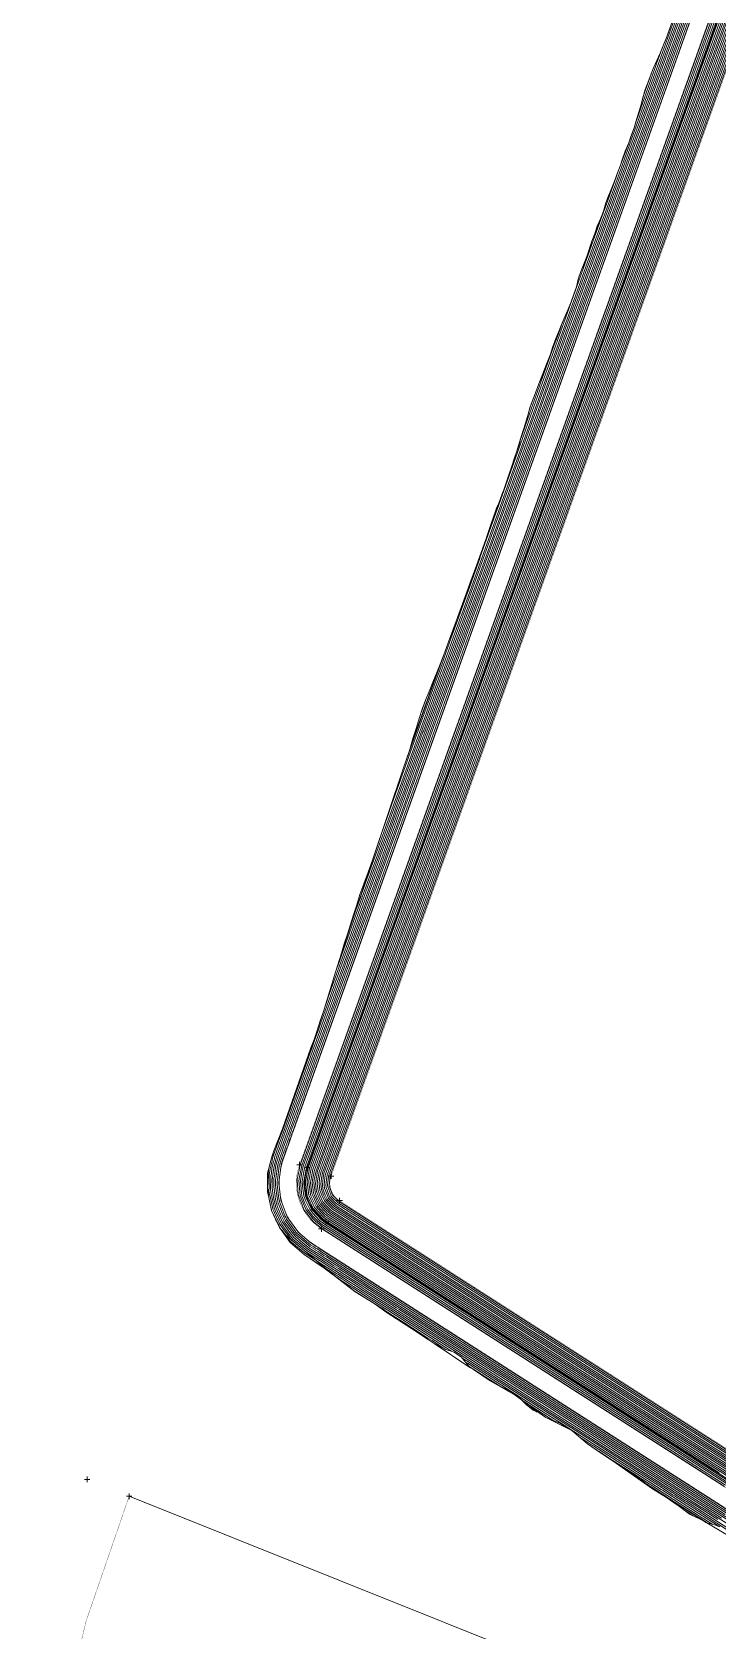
# Model space of a CAD drawing. Extents: x 358458 to 361663, y 818350 to 821723.
# Drawn here: x 359884 to 360128, y 820400 to 820968 of the extents above; entities that cross this region are included whole.
import ezdxf

# ---------------------------------------------------------------- set-up
doc = ezdxf.new("R2010")
doc.units = 0
doc.header["$MEASUREMENT"] = 0
doc.linetypes.add('solid', pattern=[0])
for name, color, linetype, lineweight in [('DAM 1', 7, 'solid', 9), ('DAM FOOTPRINT', 7, 'solid', 9), ('DESIGN_Contours', 7, 'solid', 18), ('PIVOT10', 96, 'solid', 9), ('WATER LEVEL STRING', 7, 'solid', 9)]:
    doc.layers.add(name, color=color, linetype=linetype, lineweight=lineweight)

# ---------------------------------------------------------------- blocks, each defined once
blk = doc.blocks.new('CCAD_POINT_CROSS')
at = {"linetype": 'solid'}
for p, q in [((-1, 0), (1, 0)), ((0, -1), (0, 1))]:
    blk.add_line(p, q, dxfattribs=at)
for tag in ['POINT_NUMBER', 'POINT_CODE', 'POINT_HEIGHT']:
    blk.add_attdef(tag, (0, 0), '', height=1)

msp = doc.modelspace()

# ---------------------------------------------------------------- linework, layer by layer
at = {"layer": 'DAM 1', "color": 7, "linetype": 'solid', "lineweight": 9, "const_width": 0.1, "elevation": 198.7}
for points in [[(360368.61, 821539.87), (360465.78, 821285.96), (360156.62, 820426.67), (359983.96, 820537.36, -0.3492), (359973.77, 820567.23), (360321.06, 821539.34, -0.696308), (360368.61, 821539.87)], [(360326.71, 821537.32), (359979.42, 820565.21, 0.3492), (359987.2, 820542.41), (360130.33, 820450.65, 0.481673), (360158.98, 820460.39), (360454.49, 821281.76, 0.179606), (360454.35, 821295.68), (360361.89, 821537.3, 0.696589), (360326.71, 821537.32)]]:
    msp.add_lwpolyline(points, format="xyb", dxfattribs=at)
at = {"layer": 'DAM 1', "color": 7, "lineweight": 0}
for p in [(359979.42, 820565.21, 198.7), (359987.2, 820542.41, 198.7)]:
    msp.add_point(p, dxfattribs=at)
at = {"layer": 'DAM FOOTPRINT', "color": 7, "linetype": 'solid', "lineweight": 9, "const_width": 0.1, "elevation": 196.62}
msp.add_lwpolyline([(360132.63, 820432.79), (360122.9, 820438.58), (360109.76, 820446.94), (360104.8, 820450.03), (360092.09, 820458.96), (360086.06, 820463.05), (360081.78, 820466.04), (360076.19, 820470.78), (360066.95, 820475.38), (360056.04, 820483.3), (360047.16, 820488.34), (360041.23, 820492.44), (360039.99, 820493.09), (360027.27, 820501.69), (360020.88, 820505.88), (360010.51, 820512.55), (360005.99, 820515.84), (359999.25, 820519.99), (359991.91, 820525.68), (359973.85, 820540.75), (359972.32, 820542.94), (359969.49, 820549.02), (359968.47, 820553.57), (359968.02, 820556.99), (359968.4, 820563.53), (359969.22, 820566.79), (359970.33, 820570.22), (359971.84, 820574.04), (359973.43, 820578.05), (359984.61, 820609.76), (359987.92, 820619.72), (359992.23, 820633.65), (359994.28, 820640.43), (360016.31, 820706.41), (360032.38, 820751.12), (360035.09, 820758.5), (360042.31, 820778.26), (360051.98, 820805.23), (360056.57, 820818.63), (360058.11, 820823.73), (360059.68, 820828.94), (360060.71, 820832.18), (360061.21, 820834.32), (360063.28, 820839.7), (360064.5, 820842.88), (360067.46, 820850.46), (360068.64, 820853.5), (360069.25, 820855.85), (360071.48, 820861.26), (360073.73, 820866.69), (360074.86, 820869.47), (360075.94, 820872.05), (360077.79, 820877.43), (360078.41, 820880.13), (360079.43, 820882.84), (360081.49, 820888.23), (360083.3, 820893.65), (360084.38, 820896.41), (360087.38, 820904.35), (360088.23, 820907.22), (360090.4, 820912.59), (360091.31, 820915.02), (360096.37, 820928.59), (360098.28, 820933.88), (360100.61, 820941.4), (360102.25, 820947.6), (360103.13, 820949.93), (360105.21, 820955.24), (360107.52, 820960.45), (360109.67, 820965.7), (360112.93, 820974.55)], dxfattribs=at)
at = {"layer": 'DAM FOOTPRINT', "color": 7, "linetype": 'solid', "lineweight": 9}
for points in [[(360112.93, 820974.55), (360109.67, 820965.7), (360107.52, 820960.45), (360105.21, 820955.24), (360103.13, 820949.93), (360102.25, 820947.6), (360100.61, 820941.4), (360098.28, 820933.88), (360096.37, 820928.59), (360091.31, 820915.02), (360090.4, 820912.59), (360088.23, 820907.22), (360087.38, 820904.35), (360084.38, 820896.41), (360083.3, 820893.65), (360081.49, 820888.23), (360079.43, 820882.84), (360078.41, 820880.13), (360077.79, 820877.43), (360075.94, 820872.05), (360074.86, 820869.47), (360073.73, 820866.69), (360071.48, 820861.26), (360069.25, 820855.85), (360068.64, 820853.5), (360067.46, 820850.46), (360064.5, 820842.88), (360063.28, 820839.7), (360061.21, 820834.32), (360060.71, 820832.18), (360059.68, 820828.94), (360058.11, 820823.73), (360056.57, 820818.63), (360051.98, 820805.23), (360042.31, 820778.26), (360035.09, 820758.5), (360032.38, 820751.12), (360016.31, 820706.41), (359994.28, 820640.43), (359992.23, 820633.65), (359987.92, 820619.72), (359984.61, 820609.76), (359973.43, 820578.05), (359971.84, 820574.04), (359970.33, 820570.22), (359969.22, 820566.79), (359968.4, 820563.53), (359968.02, 820556.99), (359968.47, 820553.57), (359969.49, 820549.02), (359972.32, 820542.94), (359973.85, 820540.75), (359991.91, 820525.68), (359999.25, 820519.99), (360005.99, 820515.84), (360010.51, 820512.55), (360020.88, 820505.88), (360027.27, 820501.69), (360039.99, 820493.09), (360041.23, 820492.44), (360047.16, 820488.34), (360056.04, 820483.3), (360066.95, 820475.38), (360076.19, 820470.78), (360081.78, 820466.04), (360086.06, 820463.05), (360092.09, 820458.96), (360104.8, 820450.03), (360109.76, 820446.94), (360122.9, 820438.58), (360132.63, 820432.79)], [(360111, 820969.25), (360109.67, 820965.7), (360109.01, 820964.01), (360107.52, 820960.45), (360106.78, 820958.61), (360105.21, 820955.24), (360104.35, 820953.11), (360103.13, 820949.93), (360102.25, 820947.6), (360101.46, 820944.56), (360100.61, 820941.4), (360099.9, 820939.2), (360098.96, 820936.04), (360098.28, 820933.88), (360097.11, 820930.86), (360096.37, 820928.59), (360095.14, 820925.64), (360094.32, 820923.28), (360093.34, 820920.29), (360092.44, 820917.94), (360091.31, 820915.02), (360090.4, 820912.59), (360089.26, 820909.73), (360088.23, 820907.22), (360087.38, 820904.35), (360086.52, 820901.84), (360085.23, 820899.01), (360084.38, 820896.41), (360083.3, 820893.65), (360082.52, 820890.99), (360081.49, 820888.23), (360080.55, 820885.56), (360079.43, 820882.84), (360078.41, 820880.13), (360077.79, 820877.43), (360076.85, 820874.79), (360075.94, 820872.05), (360074.86, 820869.47), (360073.73, 820866.69), (360072.65, 820864.24), (360071.48, 820861.26), (360070.44, 820858.97), (360069.25, 820855.85), (360068.64, 820853.5), (360067.46, 820850.46), (360066.57, 820848.2), (360065.39, 820845.09), (360064.5, 820842.88), (360063.28, 820839.7), (360062.43, 820837.57), (360061.21, 820834.32), (360060.71, 820832.18), (360059.68, 820828.94), (360059.08, 820826.78), (360058.11, 820823.73), (360057.53, 820821.57), (360056.57, 820818.63), (360055.78, 820816.63), (360054.81, 820813.59), (360053.75, 820810.46), (360053.16, 820808.61), (360051.98, 820805.23), (360051.38, 820803.8), (360050.14, 820800.13), (360049.57, 820799.11), (360047.86, 820794.18), (360047.67, 820793.6), (360045.9, 820788.29), (360045.9, 820788.23), (360045.88, 820788.17), (360045.66, 820787.54), (360042.31, 820778.26), (360039.96, 820771.95), (360038.17, 820766.99), (360036.58, 820762.61), (360035.09, 820758.5), (360033.72, 820754.74), (360032.38, 820751.12), (360031.01, 820747.5), (360029.66, 820743.87), (360028.27, 820740.26), (360026.82, 820736.85), (360025.45, 820733.56), (360024.18, 820730.41), (360023.01, 820727.27), (360021.93, 820723.85), (360020.86, 820720.41), (360019.74, 820716.81), (360018.59, 820712.93), (360017.45, 820709.46), (360016.31, 820706.41), (360005.34, 820673.48), (360003.77, 820669.25), (360002.26, 820665.16), (360000.91, 820661.32), (359999.73, 820657.65), (359998.64, 820654.14), (359997.53, 820650.61), (359996.43, 820647.18), (359995.32, 820643.79), (359994.28, 820640.43), (359993.25, 820637.06), (359992.23, 820633.65), (359991.19, 820630.13), (359990.14, 820626.61), (359989.03, 820623.15), (359987.92, 820619.72), (359986.77, 820616.39), (359985.71, 820612.98), (359984.61, 820609.76), (359983.49, 820606.75), (359973.43, 820578.05), (359971.84, 820574.04), (359970.33, 820570.22), (359969.66, 820568.44), (359969.22, 820566.79), (359968.4, 820563.53), (359968.08, 820562.24), (359968.02, 820560.3), (359968.02, 820556.99), (359968.02, 820555.59), (359968.47, 820553.57), (359969.46, 820549.09), (359969.49, 820549.02), (359970.92, 820545.89), (359970.93, 820545.8), (359972.08, 820543.72), (359972.26, 820543.04), (359972.32, 820542.94), (359973.13, 820541.83), (359973.85, 820540.75), (359976.14, 820537.57), (359981.03, 820533.32), (359987.52, 820528.9), (359987.72, 820528.76), (359991.91, 820525.68), (359995.37, 820523.09), (359996.14, 820522.52), (359999.25, 820519.99), (360002.15, 820518.3), (360005.99, 820515.84), (360009.41, 820513.79), (360010.51, 820512.55), (360013.72, 820510.56), (360015.5, 820509.42), (360018.16, 820507.75), (360020.88, 820505.88), (360022.81, 820504.62), (360025.17, 820503.12), (360027.27, 820501.69), (360029.89, 820500.38), (360031.37, 820499.57), (360034.38, 820498.58), (360036.93, 820496.8), (360039.99, 820493.09), (360041.23, 820492.44), (360047.16, 820488.34), (360048.44, 820487.69), (360052.84, 820485.48), (360056.04, 820483.3), (360057.8, 820482.08), (360059.91, 820479.97), (360062.42, 820477.96), (360064.57, 820477), (360066.95, 820475.38), (360072.09, 820473.28), (360073.05, 820472.68), (360074.25, 820471.78), (360074.78, 820471.61), (360076.19, 820470.78), (360076.82, 820470.22), (360078.69, 820468.62), (360081.78, 820466.04), (360084.56, 820464.11), (360086.06, 820463.05), (360092.09, 820458.96), (360095.88, 820456.5), (360097.1, 820455.63), (360100.35, 820453.44), (360100.78, 820453.17), (360101.15, 820452.9), (360104.8, 820450.03), (360105.21, 820449.81), (360105.68, 820449.48), (360109.76, 820446.94), (360113.34, 820444.42), (360113.91, 820444.03), (360117.35, 820441.47), (360118.01, 820440.97), (360122, 820439.13), (360122.9, 820438.58), (360123.79, 820438.02), (360127.35, 820437.04), (360128.59, 820436.49)]]:
    msp.add_lwpolyline(points, dxfattribs=at)
at = {"layer": 'DESIGN_Contours', "color": 1, "linetype": 'solid', "lineweight": 9}
for points, elevation in [([(360326.93, 821537.24), (360005.68, 820638.04), (359979.63, 820565.14), (359978.61, 820560.1), (359978.61, 820560.1), (359978.54, 820559.73), (359979, 820554.62), (359979.04, 820554.24), (359980.93, 820549.46), (359981.09, 820549.12), (359984.26, 820545.07), (359984.52, 820544.79), (359987.23, 820542.67), (359987.32, 820542.6), (360119.71, 820457.72), (360130.45, 820450.84)], 198.6), ([(360327.49, 821537.04), (360075.7, 820832.26), (359980.19, 820564.93), (359979.4, 820560.99), (359979.4, 820560.99), (359979.14, 820559.61), (359979.49, 820555.61), (359979.67, 820554.21), (359981.15, 820550.47), (359981.75, 820549.2), (359984.23, 820546.04), (359985.18, 820545.01), (359987.31, 820543.34), (359987.64, 820543.11), (360091.41, 820476.58), (360130.77, 820451.35)], 198.4), ([(360329.74, 821536.22), (359991.19, 820588.59), (359982.45, 820564.13), (359981.53, 820559.24), (359981.52, 820559.16), (359982.15, 820554.23), (359982.15, 820554.23), (359982.18, 820554.15), (359984.3, 820549.65), (359987.69, 820546.02), (359987.75, 820545.97), (359988.94, 820545.13), (360128.47, 820455.68)], 197.6), ([(360330.31, 821536.01), (360015.07, 820653.63), (359983.02, 820563.93), (359982.16, 820559.38), (359982.13, 820559.06), (359982.71, 820554.47), (359982.71, 820554.47), (359982.82, 820554.18), (359984.79, 820549.99), (359987.95, 820546.61), (359988.15, 820546.41), (359989.26, 820545.63), (360119.18, 820462.34), (360132.39, 820453.87)], 197.4), ([(360330.87, 821535.8), (360038.94, 820718.66), (359983.58, 820563.72), (359982.79, 820559.51), (359982.73, 820558.97), (359983.27, 820554.72), (359983.27, 820554.72), (359983.46, 820554.21), (359985.28, 820550.33), (359988.21, 820547.2), (359988.56, 820546.86), (359989.58, 820546.14), (360109.9, 820469), (360132.72, 820454.38)], 197.2), ([(360332, 821535.39), (360086.68, 820848.73), (359984.71, 820563.32), (359984.05, 820559.78), (359983.94, 820558.78), (359984.39, 820555.21), (359984.39, 820555.21), (359984.74, 820554.27), (359986.27, 820551.01), (359988.74, 820548.38), (359989.37, 820547.76), (359990.23, 820547.15), (360091.34, 820482.33), (360133.36, 820455.39)], 196.8), ([(360332.56, 821535.18), (360110.55, 820913.76), (359985.28, 820563.12), (359984.67, 820559.91), (359984.54, 820558.69), (359984.95, 820555.46), (359984.95, 820555.46), (359985.38, 820554.3), (359986.77, 820551.35), (359989, 820548.97), (359989.78, 820548.2), (359990.55, 820547.65), (360082.05, 820488.99), (360133.69, 820455.89)], 196.6), ([(360151.78, 820429.51), (359986.1, 820535.72), (359986.04, 820535.76), (359985.15, 820536.33), (359984.9, 820536.49), (359984.75, 820536.58), (359984.61, 820536.67), (359984.42, 820536.8), (359984.4, 820536.81), (359984.28, 820536.89), (359984.12, 820536.99), (359984.11, 820537), (359983.83, 820537.18), (359983.59, 820537.37), (359978.94, 820541.25), (359978.82, 820541.4), (359978.78, 820541.45), (359975.26, 820546.36), (359975.21, 820546.41), (359975.2, 820546.45), (359975.14, 820546.55), (359975.14, 820546.56), (359975.07, 820546.72), (359972.87, 820552.34), (359972.87, 820552.34), (359972.82, 820552.57), (359972.8, 820552.67), (359972.07, 820558.66), (359972.07, 820558.73), (359972.07, 820558.73), (359972.07, 820558.9), (359972.07, 820559), (359972.09, 820559.07), (359972.87, 820565.05), (359972.91, 820565.21), (359973.53, 820567.21), (359973.55, 820567.29), (359973.58, 820567.39), (359973.66, 820567.6), (359973.75, 820567.85), (359974.29, 820569.38), (359974.36, 820569.57), (359974.41, 820569.72), (359974.5, 820569.96), (359974.54, 820570.06), (359974.57, 820570.16), (359974.95, 820571.21), (359975.23, 820572), (359975.74, 820573.43), (359975.8, 820573.6), (359975.86, 820573.75), (359975.92, 820573.92), (359976.16, 820574.59), (359976.28, 820574.95), (359976.29, 820574.97), (359976.51, 820575.58), (359977.39, 820578.05), (359978.27, 820580.52), (359978.36, 820580.77), (359979, 820582.55), (359979.17, 820583.03), (360313.34, 821518.39)], 198.6), ([(360325.4, 821499.08), (359990.36, 820561.3), (359990.33, 820561.12), (359989.97, 820557.85), (359989.99, 820557.67), (359989.99, 820557.67), (359991.14, 820554.57), (359991.21, 820554.41), (359991.34, 820554.28), (359993.43, 820552.23), (359993.47, 820552.2), (359998.51, 820548.97), (360136.6, 820460.44)], 194.8), ([(360138.85, 820437.08), (359991.82, 820531.34), (359991.61, 820531.47), (359988.32, 820533.58), (359987.4, 820534.18), (359986.88, 820534.51), (359986.37, 820534.84), (359985.65, 820535.29), (359985.57, 820535.35), (359985.14, 820535.62), (359984.55, 820536), (359984.52, 820536.02), (359983.47, 820536.69), (359982.6, 820537.4), (359978.57, 820540.77), (359978.14, 820541.31), (359977.99, 820541.51), (359974.96, 820545.72), (359974.8, 820545.92), (359974.74, 820546.05), (359974.55, 820546.45), (359974.54, 820546.46), (359974.26, 820547.05), (359972.39, 820551.86), (359972.38, 820551.87), (359972.19, 820552.71), (359972.11, 820553.09), (359971.49, 820558.22), (359971.49, 820558.48), (359971.49, 820558.48), (359971.5, 820559.1), (359971.5, 820559.47), (359971.56, 820559.71), (359972.23, 820564.83), (359972.37, 820565.44), (359972.9, 820567.15), (359972.97, 820567.46), (359973.1, 820567.81), (359973.38, 820568.6), (359973.7, 820569.49), (359975.7, 820575.1), (359975.95, 820575.8), (359976.14, 820576.34), (359976.46, 820577.23), (359976.6, 820577.62), (359976.73, 820577.97), (359978.1, 820581.82), (359979.14, 820584.72), (359981.02, 820589.97), (359981.23, 820590.57), (359981.43, 820591.13), (359981.65, 820591.74), (359982.53, 820594.22), (359983, 820595.53), (359983.03, 820595.61), (359983.83, 820597.85), (359987.06, 820606.9), (359990.3, 820615.95), (359990.62, 820616.86), (359992.96, 820623.4), (359993.59, 820625.18), (360292.74, 821462.52)], 198.4), ([(360285.77, 821414.91), (359981.89, 820564.33), (359981.75, 820563.65), (359980.92, 820559.26), (359980.99, 820558.57), (359980.99, 820558.57), (359981.55, 820554.15), (359981.8, 820553.5), (359983.7, 820549.47), (359984.13, 820548.92), (359987.18, 820545.66), (359987.55, 820545.38), (359988.61, 820544.62), (360006.5, 820533.15), (360131.75, 820452.86)], 197.8), ([(360138.36, 820436.68), (360125.93, 820444.65), (359997.54, 820526.96), (359997.18, 820527.19), (359991.5, 820530.84), (359989.9, 820531.86), (359989, 820532.44), (359988.12, 820533), (359986.89, 820533.79), (359986.74, 820533.89), (359986, 820534.36), (359984.99, 820535.01), (359984.93, 820535.04), (359983.12, 820536.2), (359981.62, 820537.42), (359978.2, 820540.28), (359977.46, 820541.22), (359977.2, 820541.56), (359974.66, 820545.09), (359974.39, 820545.43), (359974.28, 820545.65), (359973.95, 820546.34), (359973.94, 820546.37), (359973.46, 820547.38), (359971.9, 820551.38), (359971.89, 820551.4), (359971.57, 820552.86), (359971.43, 820553.51), (359970.91, 820557.78), (359970.91, 820558.23), (359970.91, 820558.23), (359970.92, 820559.3), (359970.92, 820559.93), (359971.02, 820560.36), (359971.58, 820564.61), (359971.83, 820565.68), (359972.27, 820567.09), (359972.4, 820567.64), (359972.61, 820568.23), (359973.1, 820569.6), (359973.65, 820571.13), (359977.11, 820580.83), (359977.54, 820582.03), (359977.87, 820582.96), (359978.42, 820584.5), (359978.66, 820585.17), (359978.88, 820585.78), (359981.26, 820592.44), (359983.04, 820597.43), (359986.29, 820606.51), (359986.65, 820607.54), (359987, 820608.51), (359987.38, 820609.57), (359988.91, 820613.85), (359989.72, 820616.11), (359989.76, 820616.25), (359991.15, 820620.12), (359996.73, 820635.75), (360002.32, 820651.38), (360002.88, 820652.96), (360006.91, 820664.24), (360008.01, 820667.32), (360272.15, 821406.65)], 198.2), ([(359988.85, 820622.6), (359988.97, 820622.93), (359989.65, 820624.84), (359997.03, 820645.5), (360002.57, 820661.02), (360012.65, 820689.22), (360013.78, 820692.39), (360014.86, 820695.42), (360016.04, 820698.7), (360020.78, 820711.98), (360023.29, 820719.01), (360023.44, 820719.44), (360027.74, 820731.45), (360045.09, 820780.01), (360062.43, 820828.55), (360064.18, 820833.45), (360076.69, 820868.48), (360080.11, 820878.04), (360169.16, 821127.31), (360217.11, 821261.51), (360260.84, 821383.91)], 197.2), ([(360277.65, 821369.01), (359989.23, 820561.7), (359989.07, 820560.86), (359988.76, 820558.03), (359988.87, 820557.18), (359988.87, 820557.18), (359989.86, 820554.51), (359990.23, 820553.73), (359990.82, 820553.1), (359992.62, 820551.33), (359992.82, 820551.19), (360017.08, 820535.64), (360135.95, 820459.43)], 195.2), ([(359997.07, 820649.17), (359997.82, 820651.29), (360001.05, 820660.31), (360001.33, 820661.1), (360003.34, 820666.72), (360010.39, 820686.45), (360023.19, 820722.3), (360024.63, 820726.33), (360026.01, 820730.18), (360027.5, 820734.35), (360033.53, 820751.24), (360036.73, 820760.18), (360036.92, 820760.71), (360042.37, 820775.99), (360064.43, 820837.71), (360086.47, 820899.41), (360088.69, 820905.64), (360104.6, 820950.18), (360108.95, 820962.33), (360127.97, 821015.57), (360188.92, 821186.16), (360244.5, 821341.76)], 196.8), ([(360253.78, 821303.97), (359988.67, 820561.91), (359988.45, 820560.72), (359988.16, 820558.13), (359988.31, 820556.93), (359988.31, 820556.93), (359989.22, 820554.48), (359989.73, 820553.39), (359990.56, 820552.51), (359992.21, 820550.89), (359992.5, 820550.68), (360026.36, 820528.98), (360135.63, 820458.92)], 195.4), ([(360135.83, 820436.88), (360122.98, 820445.12), (360100.08, 820459.8), (360008.98, 820518.2), (360008.31, 820518.63), (359997.84, 820525.34), (359994.9, 820527.23), (359993.24, 820528.29), (359991.63, 820529.33), (359989.36, 820530.78), (359989.08, 820530.96), (359987.73, 820531.83), (359985.85, 820533.03), (359985.76, 820533.09), (359982.42, 820535.23), (359979.65, 820537.48), (359977.46, 820539.31), (359976.1, 820541.05), (359975.62, 820541.66), (359974.07, 820543.82), (359973.57, 820544.45), (359973.37, 820544.85), (359972.76, 820546.13), (359972.74, 820546.18), (359971.86, 820548.04), (359970.93, 820550.43), (359970.91, 820550.47), (359970.32, 820553.15), (359970.05, 820554.35), (359969.74, 820556.9), (359969.75, 820557.73), (359969.75, 820557.73), (359969.76, 820559.7), (359969.77, 820560.87), (359969.96, 820561.65), (359970.29, 820564.17), (359970.75, 820566.14), (359971.01, 820566.96), (359971.24, 820567.98), (359971.64, 820569.08), (359972.54, 820571.59), (359973.55, 820574.42), (359979.93, 820592.28), (359980.72, 820594.5), (359981.33, 820596.21), (359982.34, 820599.04), (359982.78, 820600.27), (359983.19, 820601.41), (359987.57, 820613.66), (359990.86, 820622.87), (359996.83, 820639.59), (359997.5, 820641.48), (359998.15, 820643.28), (359998.84, 820645.22), (360001.66, 820653.1), (360003.15, 820657.27), (360003.24, 820657.52), (360005.78, 820664.65), (360016.07, 820693.46), (360026.36, 820722.25), (360027.4, 820725.16), (360034.82, 820745.94), (360036.85, 820751.61), (360230.95, 821294.91)], 197.8), ([(360131.08, 820439.22), (360115.29, 820449.33), (360087.16, 820467.37), (360014.7, 820513.82), (360013.88, 820514.35), (360001.02, 820522.59), (359997.4, 820524.91), (359995.36, 820526.22), (359993.38, 820527.49), (359990.59, 820529.28), (359990.25, 820529.5), (359988.59, 820530.56), (359986.29, 820532.04), (359986.17, 820532.11), (359982.06, 820534.74), (359978.67, 820537.5), (359977.09, 820538.82), (359975.42, 820540.96), (359974.82, 820541.71), (359973.77, 820543.18), (359973.16, 820543.95), (359972.91, 820544.45), (359972.17, 820546.02), (359972.14, 820546.08), (359971.06, 820548.37), (359970.44, 820549.95), (359970.42, 820550), (359969.69, 820553.29), (359969.37, 820554.76), (359969.16, 820556.45), (359969.17, 820557.49), (359969.17, 820557.49), (359969.19, 820559.89), (359969.2, 820561.33), (359969.42, 820562.3), (359969.64, 820563.95), (359970.21, 820566.37), (359970.38, 820566.9), (359970.67, 820568.15), (359971.15, 820569.5), (359972.25, 820572.58), (359973.5, 820576.06), (359981.33, 820598), (359982.31, 820600.73), (359983.06, 820602.84), (359984.3, 820606.31), (359984.84, 820607.83), (359985.34, 820609.22), (359990.72, 820624.27), (359994.76, 820635.58), (360002.1, 820656.13), (360002.93, 820658.45), (360003.72, 820660.66), (360004.57, 820663.05), (360008.03, 820672.73), (360009.86, 820677.85), (360009.97, 820678.16), (360013.1, 820686.92), (360025.74, 820722.31), (360038.38, 820757.68), (360039.66, 820761.25), (360048.78, 820786.79), (360051.27, 820793.75), (360210.36, 821239.04)], 197.6), ([(360229.91, 821238.94), (359988.1, 820562.11), (359987.82, 820560.59), (359987.55, 820558.22), (359987.75, 820556.68), (359987.75, 820556.68), (359988.58, 820554.45), (359989.24, 820553.05), (359990.3, 820551.92), (359991.8, 820550.44), (359992.17, 820550.18), (360035.64, 820522.31), (360135.31, 820458.42)], 195.6), ([(360129.33, 820439.62), (360126.32, 820441.55), (360107.6, 820453.55), (360074.23, 820474.95), (360020.42, 820509.44), (360019.44, 820510.07), (360004.19, 820519.85), (359999.91, 820522.59), (359997.49, 820524.14), (359995.13, 820525.65), (359991.83, 820527.77), (359991.42, 820528.04), (359989.45, 820529.3), (359986.72, 820531.04), (359986.58, 820531.14), (359981.71, 820534.26), (359977.68, 820537.53), (359976.72, 820538.33), (359974.74, 820540.87), (359974.03, 820541.77), (359973.47, 820542.55), (359972.75, 820543.46), (359972.45, 820544.05), (359971.57, 820545.91), (359971.54, 820545.99), (359970.26, 820548.7), (359969.96, 820549.47), (359969.93, 820549.53), (359969.07, 820553.44), (359968.68, 820555.18), (359968.58, 820556.01), (359968.59, 820557.24), (359968.59, 820557.24), (359968.61, 820560.09), (359968.62, 820561.8), (359968.89, 820562.94), (359968.99, 820563.73), (359969.67, 820566.6), (359969.74, 820566.84), (359970.09, 820568.32), (359970.67, 820569.92), (359971.97, 820573.58), (359973.45, 820577.7), (359982.74, 820603.72), (359983.9, 820606.96), (359984.79, 820609.46), (359986.26, 820613.58), (359986.91, 820615.38), (359987.5, 820617.03), (359993.87, 820634.88), (359998.67, 820648.3), (360007.38, 820672.68), (360008.36, 820675.42), (360009.29, 820678.04), (360010.3, 820680.87), (360014.41, 820692.35), (360016.58, 820698.43), (360016.71, 820698.8), (360020.42, 820709.19), (360035.41, 820751.16), (360050.4, 820793.12), (360051.92, 820797.35), (360062.74, 820827.63), (360065.69, 820835.9), (360189.76, 821183.18)], 197.4), ([(360206.04, 821173.9), (359987.54, 820562.31), (359987.19, 820560.45), (359986.95, 820558.31), (359987.19, 820556.44), (359987.19, 820556.44), (359987.94, 820554.42), (359988.74, 820552.71), (359990.04, 820551.33), (359991.4, 820549.99), (359991.85, 820549.67), (360044.92, 820515.65), (360134.98, 820457.91)], 195.8), ([(360158.3, 821043.83), (359986.41, 820562.71), (359985.93, 820560.18), (359985.74, 820558.5), (359986.07, 820555.95), (359986.07, 820555.95), (359986.66, 820554.36), (359987.76, 820552.03), (359989.52, 820550.15), (359990.59, 820549.1), (359991.2, 820548.66), (360063.49, 820502.32), (360134.34, 820456.9)], 196.2), ([(360145.72, 821026.48), (359980.76, 820564.73), (359980.18, 820561.88), (359979.73, 820559.5), (359979.99, 820556.59), (359979.99, 820556.59), (359980.3, 820554.19), (359981.37, 820551.48), (359982.4, 820549.29), (359984.19, 820547), (359985.85, 820545.23), (359987.39, 820544.02), (359987.96, 820543.61), (360063.11, 820495.44), (360131.1, 820451.85)], 198.2), ([(360134.42, 820978.8), (359985.84, 820562.92), (359985.3, 820560.05), (359985.14, 820558.6), (359985.51, 820555.7), (359985.51, 820555.7), (359986.02, 820554.33), (359987.26, 820551.69), (359989.26, 820549.56), (359990.18, 820548.65), (359990.88, 820548.16), (360072.77, 820495.66), (360134.01, 820456.4)], 196.4), ([(360099.18, 820936.78), (360099.24, 820936.94), (360106.43, 820957.06), (360108.28, 820962.24), (360108.34, 820962.41)], 196.6), ([(360101.83, 820945.98), (360102.37, 820947.47), (360103.89, 820951.75), (360104.49, 820953.42), (360104.59, 820953.69)], 196.4), ([(360093.89, 820921.96), (360094.83, 820924.6), (360095.57, 820926.67)], 196.6), ([(360008.53, 820683.04), (360009.1, 820684.63), (360014.29, 820699.17), (360028.46, 820738.84), (360030.06, 820743.3), (360031.58, 820747.57), (360033.23, 820752.18), (360039.91, 820770.86), (360043.44, 820780.76), (360043.65, 820781.35), (360049.69, 820798.25), (360074.1, 820866.56), (360086.53, 820901.38), (360088.46, 820906.76), (360091.92, 820916.45), (360092.65, 820918.51)], 196.6), ([(360057.97, 820823.2), (360058.27, 820824.04), (360059.63, 820827.86), (360061.19, 820832.22), (360062.96, 820837.17), (360070.29, 820857.7), (360070.68, 820858.78), (360072.1, 820862.76), (360072.46, 820863.75)], 196.4), ([(360061.03, 820833.57), (360062.14, 820836.66), (360062.77, 820838.42)], 196.2), ([(360018.7, 820713.28), (360018.72, 820713.35), (360021.12, 820720.08), (360029.13, 820742.49)], 196.4), ([(360022.62, 820726.03), (360024.13, 820730.28), (360024.19, 820730.45)], 196.2), ([(359968.02, 820558.41), (359968.03, 820560.29), (359968.04, 820561.01)], 197.2), ([(359971.25, 820545.22), (359970.97, 820545.81), (359970.94, 820545.89), (359970.39, 820547.04)], 197.2), ([(360131.43, 820437.57), (360125.38, 820441.44), (360125.05, 820441.65), (360121.57, 820443.88), (360099.91, 820457.77), (360061.31, 820482.52), (360026.14, 820505.06), (360025.01, 820505.79), (360007.36, 820517.1), (360002.41, 820520.28), (359999.61, 820522.07), (359996.88, 820523.82), (359993.06, 820526.27), (359992.59, 820526.57), (359990.31, 820528.03), (359987.16, 820530.05), (359986.99, 820530.16), (359981.36, 820533.77), (359976.7, 820537.56), (359976.35, 820537.85), (359974.05, 820540.78), (359973.24, 820541.82), (359973.17, 820541.91), (359972.34, 820542.97), (359972.26, 820543.13), (359972.23, 820543.14)], 197.2), ([(360033.66, 820498.82), (360033.44, 820498.95), (360032.86, 820499.33), (360032.49, 820499.57), (360032.14, 820499.79), (360031.39, 820500.27), (360013.71, 820511.6), (360007.41, 820515.64), (360003.85, 820517.93), (360000.39, 820520.15), (359995.53, 820523.26), (359994.93, 820523.65), (359992.86, 820524.97)], 196.8), ([(360006.11, 820515.77), (360005.97, 820515.85), (360002.14, 820518.31), (360002.09, 820518.34), (359998.25, 820520.8)], 196.6), ([(360031.38, 820499.56), (360030.48, 820500.14), (360028.04, 820501.71), (360026.5, 820502.69), (360025.06, 820503.62), (360021.95, 820505.61), (360016.89, 820508.86), (360012.33, 820511.78), (360011.27, 820512.45), (360010.74, 820512.8), (360009.71, 820513.46)], 196.6), ([(360133.64, 820434.72), (360124.59, 820440.52), (360116.9, 820445.45), (360116.49, 820445.72), (360112.06, 820448.55), (360084.53, 820466.2), (360040.66, 820494.33), (360039.84, 820494.86), (360038.08, 820495.98), (360037.47, 820496.37), (360037.15, 820496.58), (360037.07, 820496.63)], 196.8), ([(360131.18, 820435.58), (360121.18, 820442), (360112.67, 820447.45), (360112.21, 820447.75), (360107.31, 820450.89), (360076.85, 820470.42), (360073.42, 820472.62), (360065.37, 820477.78), (360048.21, 820488.78), (360042.19, 820492.63), (360039.05, 820494.65), (360038.33, 820495.11)], 196.6), ([(360050.07, 820486.87), (360046.92, 820488.89), (360040.96, 820492.71), (360039.58, 820493.6)], 196.4), ([(360069.82, 820474.21), (360068.5, 820475.05), (360059.34, 820480.93), (360058.26, 820481.62)], 196.4), ([(360063.87, 820477.31), (360060.64, 820479.38)], 196.2), ([(360128.73, 820436.44), (360117.76, 820443.48), (360108.43, 820449.46), (360107.93, 820449.78), (360102.56, 820453.22), (360083.96, 820465.14), (360082.59, 820466.02), (360080.81, 820467.17), (360080.4, 820467.43), (360080.21, 820467.55), (360079.46, 820468.03), (360079.19, 820468.2)], 196.4), ([(360126.19, 820437.36), (360125.92, 820437.54), (360125.66, 820437.7), (360123.84, 820438.87), (360123.65, 820438.99), (360121.94, 820440.08), (360120.82, 820440.8), (360114.34, 820444.95), (360104.19, 820451.46), (360103.65, 820451.81), (360097.8, 820455.56), (360092.44, 820458.99), (360089.58, 820460.83), (360085.85, 820463.22), (360085.6, 820463.38)], 196.2), ([(360119.15, 820440.44), (360118.29, 820441), (360116.1, 820442.4)], 195.8)]:
    msp.add_lwpolyline(points, dxfattribs=dict(at, elevation=elevation))
at = {"layer": 'DESIGN_Contours', "color": 5, "linetype": 'solid', "lineweight": 20}
for points, elevation in [([(360331.44, 821535.6), (360062.81, 820783.7), (359984.15, 820563.52), (359983.42, 820559.65), (359983.33, 820558.88), (359983.83, 820554.96), (359983.83, 820554.96), (359984.1, 820554.24), (359985.78, 820550.67), (359988.47, 820547.79), (359988.97, 820547.31), (359989.91, 820546.64), (360100.62, 820475.67), (360133.04, 820454.88)], 197), ([(360301.53, 821434.04), (359989.8, 820561.5), (359989.7, 820560.99), (359989.36, 820557.94), (359989.43, 820557.42), (359989.43, 820557.42), (359990.5, 820554.54), (359990.72, 820554.07), (359991.08, 820553.69), (359993.02, 820551.78), (359993.15, 820551.69), (360007.8, 820542.3), (360136.28, 820459.93)], 195), ([(359992.6, 820634.88), (359992.69, 820635.15), (359992.99, 820635.97), (359994.3, 820639.64), (359995.02, 820641.65), (360000.18, 820656.11), (360006.48, 820673.74), (360017.92, 820705.76), (360019.21, 820709.36), (360020.44, 820712.8), (360021.77, 820716.53), (360027.16, 820731.61), (360030.01, 820739.6), (360030.18, 820740.07), (360035.06, 820753.72), (360054.76, 820808.86), (360074.45, 820863.98), (360076.44, 820869.54), (360090.65, 820909.33), (360094.53, 820920.19), (360148.57, 821071.44), (360203.01, 821223.84), (360252.67, 821362.83)], 197), ([(360130.67, 820440.9), (360113, 820452.23), (360003.26, 820522.58), (360002.74, 820522.91), (359994.67, 820528.09), (359992.4, 820529.54), (359991.12, 820530.36), (359989.87, 820531.16), (359988.12, 820532.28), (359987.91, 820532.42), (359986.87, 820533.09), (359985.42, 820534.02), (359985.34, 820534.07), (359982.77, 820535.72), (359980.64, 820537.45), (359977.83, 820539.79), (359976.78, 820541.13), (359976.41, 820541.61), (359974.36, 820544.45), (359973.98, 820544.94), (359973.82, 820545.25), (359973.36, 820546.23), (359973.34, 820546.27), (359972.66, 820547.71), (359971.41, 820550.9), (359971.4, 820550.94), (359970.94, 820553), (359970.74, 820553.93), (359970.33, 820557.34), (359970.33, 820557.98), (359970.33, 820557.98), (359970.34, 820559.5), (359970.35, 820560.4), (359970.49, 820561), (359970.93, 820564.39), (359971.29, 820565.91), (359971.64, 820567.02), (359971.82, 820567.81), (359972.13, 820568.66), (359972.82, 820570.59), (359973.6, 820572.77), (359978.52, 820586.55), (359979.13, 820588.26), (359979.6, 820589.59), (359980.38, 820591.77), (359980.72, 820592.72), (359981.03, 820593.6), (359984.41, 820603.05), (359986.95, 820610.15), (359991.56, 820623.05), (359992.08, 820624.51), (359992.57, 820625.89), (359993.11, 820627.39), (359995.28, 820633.47), (359996.43, 820636.69), (359996.5, 820636.88), (359998.47, 820642.38), (360006.4, 820664.6), (360014.34, 820686.82), (360015.14, 820689.06), (360020.87, 820705.09), (360022.43, 820709.47), (360251.55, 821350.78)], 198), ([(360215.75, 821220.69), (359981.32, 820564.53), (359980.97, 820562.76), (359980.33, 820559.38), (359980.49, 820557.58), (359980.49, 820557.58), (359980.92, 820554.17), (359981.59, 820552.49), (359983.05, 820549.38), (359984.16, 820547.96), (359986.52, 820545.45), (359987.47, 820544.7), (359988.29, 820544.12), (360034.81, 820514.3), (360131.42, 820452.36)], 198), ([(360182.17, 821108.87), (359986.97, 820562.51), (359986.56, 820560.32), (359986.35, 820558.41), (359986.63, 820556.19), (359986.63, 820556.19), (359987.3, 820554.39), (359988.25, 820552.37), (359989.78, 820550.74), (359990.99, 820549.55), (359991.53, 820549.17), (360054.21, 820508.98), (360134.66, 820457.41)], 196), ([(360128.01, 820439.04), (360121.14, 820443.45), (360120.77, 820443.68), (360116.82, 820446.22), (360092.22, 820461.98), (360048.38, 820490.09), (360031.86, 820500.68), (360030.58, 820501.51), (360010.54, 820514.35), (360004.91, 820517.96), (360001.73, 820520), (359998.64, 820521.98), (359994.3, 820524.76), (359993.76, 820525.11), (359991.17, 820526.77), (359987.59, 820529.06), (359987.4, 820529.19), (359982.29, 820532.46)], 197), ([(360124.24, 820437.9), (360123.51, 820438.36), (360122.82, 820438.81), (360117.94, 820441.93), (360117.44, 820442.25), (360112.86, 820445.19), (360112.57, 820445.38), (360110.93, 820446.43), (360105.05, 820450.2), (360102.8, 820451.64), (360102.54, 820451.81)], 196)]:
    msp.add_lwpolyline(points, dxfattribs=dict(at, elevation=elevation))
at = {"layer": 'PIVOT10', "linetype": 'solid', "lineweight": 9}
msp.add_line((359918.9, 820447.36), (360366, 820268.31), dxfattribs=at)
at = {"layer": 'PIVOT10', "color": 96, "linetype": 'solid', "lineweight": 9, "const_width": 0.1}
msp.add_lwpolyline([(359918.9, 820447.36, 2.515138), (360519.65, 820725.38, -0.727255)], format="xyb", dxfattribs=at)
at = {"layer": 'PIVOT10', "color": 96, "lineweight": 0}
for p in [(359903.98, 820453.34), (359918.9, 820447.36)]:
    msp.add_point(p, dxfattribs=at)
at = {"layer": 'WATER LEVEL STRING', "color": 7, "linetype": 'solid', "lineweight": 9, "const_width": 0.1}
for points, elevation in [([(360329.53, 821536.29), (359982.24, 820564.2, 0.3492), (359988.81, 820544.94), (360131.95, 820453.18, 0.481673), (360156.16, 820461.41), (360451.67, 821282.78, 0.179606), (360451.55, 821294.61), (360359.08, 821536.24, 0.696615), (360329.53, 821536.29)], 197.7), ([(360337.93, 821533.22), (359990.66, 820561.2, 0.3492), (359993.64, 820552.46), (360136.77, 820460.7, 0.481673), (360147.74, 820464.43), (360443.25, 821285.8, 0.179606), (360443.2, 821291.41), (360350.7, 821533.11, 0.696775), (360337.93, 821533.22)], 194.72)]:
    msp.add_lwpolyline(points, format="xyb", dxfattribs=dict(at, elevation=elevation))
at = {"layer": 'WATER LEVEL STRING', "color": 7, "linetype": 'solid', "lineweight": 9}
msp.add_lwpolyline([(360329.53, 821536.29), (359982.24, 820564.2, 0.3492), (359988.81, 820544.94), (360131.95, 820453.18, 0.481673), (360156.16, 820461.41), (360451.67, 821282.78, 0.179606), (360451.55, 821294.61), (360359.08, 821536.24, 0.696615), (360329.53, 821536.29)], format="xyb", close=True, dxfattribs=at)
msp.add_lwpolyline([(360111, 820969.25), (360109.67, 820965.7), (360109.01, 820964.01), (360107.52, 820960.45), (360106.78, 820958.61), (360105.21, 820955.24), (360104.35, 820953.11), (360103.13, 820949.93), (360102.25, 820947.6), (360101.46, 820944.56), (360100.61, 820941.4), (360099.9, 820939.2), (360098.96, 820936.04), (360098.28, 820933.88), (360097.11, 820930.86), (360096.37, 820928.59), (360095.14, 820925.64), (360094.32, 820923.28), (360093.34, 820920.29), (360092.44, 820917.94), (360091.31, 820915.02), (360090.4, 820912.59), (360089.26, 820909.73), (360088.23, 820907.22), (360087.38, 820904.35), (360086.52, 820901.84), (360085.23, 820899.01), (360084.38, 820896.41), (360083.3, 820893.65), (360082.52, 820890.99), (360081.49, 820888.23), (360080.55, 820885.56), (360079.43, 820882.84), (360078.41, 820880.13), (360077.79, 820877.43), (360076.85, 820874.79), (360075.94, 820872.05), (360074.86, 820869.47), (360073.73, 820866.69), (360072.65, 820864.24), (360071.48, 820861.26), (360070.44, 820858.97), (360069.25, 820855.85), (360068.64, 820853.5), (360067.46, 820850.46), (360066.57, 820848.2), (360065.39, 820845.09), (360064.5, 820842.88), (360063.28, 820839.7), (360062.43, 820837.57), (360061.21, 820834.32), (360060.71, 820832.18), (360059.68, 820828.94), (360059.08, 820826.78), (360058.11, 820823.73), (360057.53, 820821.57), (360056.57, 820818.63), (360055.78, 820816.63), (360054.81, 820813.59), (360053.75, 820810.46), (360053.16, 820808.61), (360051.98, 820805.23), (360051.38, 820803.8), (360050.14, 820800.13), (360049.57, 820799.11), (360047.86, 820794.18), (360047.67, 820793.6), (360045.9, 820788.29), (360045.9, 820788.23), (360045.88, 820788.17), (360045.66, 820787.54), (360042.31, 820778.26), (360039.96, 820771.95), (360038.17, 820766.99), (360036.58, 820762.61), (360035.09, 820758.5), (360033.72, 820754.74), (360032.38, 820751.12), (360031.01, 820747.5), (360029.66, 820743.87), (360028.27, 820740.26), (360026.82, 820736.85), (360025.45, 820733.56), (360024.18, 820730.41), (360023.01, 820727.27), (360021.93, 820723.85), (360020.86, 820720.41), (360019.74, 820716.81), (360018.59, 820712.93), (360017.45, 820709.46), (360016.31, 820706.41), (360005.34, 820673.48), (360003.77, 820669.25), (360002.26, 820665.16), (360000.91, 820661.32), (359999.73, 820657.65), (359998.64, 820654.14), (359997.53, 820650.61), (359996.43, 820647.18), (359995.32, 820643.79), (359994.28, 820640.43), (359993.25, 820637.06), (359992.23, 820633.65), (359991.19, 820630.13), (359990.14, 820626.61), (359989.03, 820623.15), (359987.92, 820619.72), (359986.77, 820616.39), (359985.71, 820612.98), (359984.61, 820609.76), (359983.49, 820606.75), (359973.43, 820578.05), (359971.84, 820574.04), (359970.33, 820570.22), (359969.66, 820568.44), (359969.22, 820566.79), (359968.4, 820563.53), (359968.08, 820562.24), (359968.02, 820560.3), (359968.02, 820556.99), (359968.02, 820555.59), (359968.47, 820553.57), (359969.46, 820549.09), (359969.49, 820549.02), (359970.92, 820545.89), (359970.93, 820545.8), (359972.08, 820543.72), (359972.26, 820543.04), (359972.32, 820542.94), (359973.13, 820541.83), (359973.85, 820540.75), (359976.14, 820537.57), (359981.03, 820533.32), (359987.52, 820528.9), (359987.72, 820528.76), (359991.91, 820525.68), (359995.37, 820523.09), (359996.14, 820522.52), (359999.25, 820519.99), (360002.15, 820518.3), (360005.99, 820515.84), (360009.41, 820513.79), (360010.51, 820512.55), (360013.72, 820510.56), (360015.5, 820509.42), (360018.16, 820507.75), (360020.88, 820505.88), (360022.81, 820504.62), (360025.17, 820503.12), (360027.27, 820501.69), (360029.89, 820500.38), (360031.37, 820499.57), (360034.38, 820498.58), (360036.93, 820496.8), (360039.99, 820493.09), (360041.23, 820492.44), (360047.16, 820488.34), (360048.44, 820487.69), (360052.84, 820485.48), (360056.04, 820483.3), (360057.8, 820482.08), (360059.91, 820479.97), (360062.42, 820477.96), (360064.57, 820477), (360066.95, 820475.38), (360072.09, 820473.28), (360073.05, 820472.68), (360074.25, 820471.78), (360074.78, 820471.61), (360076.19, 820470.78), (360076.82, 820470.22), (360078.69, 820468.62), (360081.78, 820466.04), (360084.56, 820464.11), (360086.06, 820463.05), (360092.09, 820458.96), (360095.88, 820456.5), (360097.1, 820455.63), (360100.35, 820453.44), (360100.78, 820453.17), (360101.15, 820452.9), (360104.8, 820450.03), (360105.21, 820449.81), (360105.68, 820449.48), (360109.76, 820446.94), (360113.34, 820444.42), (360113.91, 820444.03), (360117.35, 820441.47), (360118.01, 820440.97), (360122, 820439.13), (360122.9, 820438.58), (360123.79, 820438.02), (360127.35, 820437.04), (360128.59, 820436.49)], dxfattribs=at)
at = {"layer": 'WATER LEVEL STRING', "color": 7, "lineweight": 0}
for p in [(359982.24, 820564.2, 197.7), (359990.66, 820561.2, 194.72), (359993.64, 820552.46, 194.72), (359988.81, 820544.94, 197.7)]:
    msp.add_point(p, dxfattribs=at)

# ---------------------------------------------------------------- block references
at = {"layer": 'DAM 1', "color": 7, "lineweight": 0}
for p in [(359979.42, 820565.21, 198.7), (359987.2, 820542.41, 198.7)]:
    msp.add_blockref('CCAD_POINT_CROSS', p, dxfattribs=at)
at = {"layer": 'PIVOT10', "color": 96, "lineweight": 0}
for p in [(359903.98, 820453.34), (359918.9, 820447.36)]:
    msp.add_blockref('CCAD_POINT_CROSS', p, dxfattribs=at)
at = {"layer": 'WATER LEVEL STRING', "color": 7, "lineweight": 0}
for p in [(359982.24, 820564.2, 197.7), (359990.66, 820561.2, 194.72), (359993.64, 820552.46, 194.72), (359988.81, 820544.94, 197.7)]:
    msp.add_blockref('CCAD_POINT_CROSS', p, dxfattribs=at)

doc.saveas('drawing.dxf')
